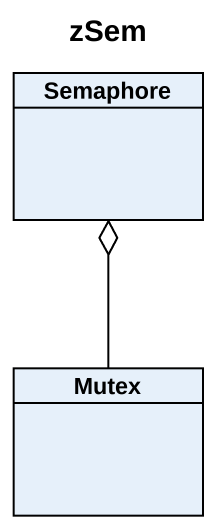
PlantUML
@startuml
title zSem
hide circle
hide empty members
class Semaphore
class Mutex
Mutex -up-o Semaphore
@enduml
